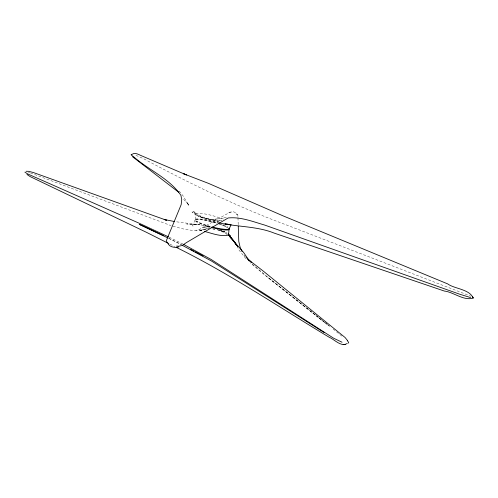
<?xml version="1.0" encoding="UTF-8"?>
<svg xmlns="http://www.w3.org/2000/svg" width="498" height="498" viewBox="0 0 498 498"><rect width="100%" height="100%" fill="white"/><g stroke="black" fill="none" stroke-linecap="round" stroke-linejoin="round"><path stroke-width="0.37" stroke-dasharray="2.49 1.87" d="M223.596 219.033C214.644 216.362 205.151 212.553 195.72 213.754L195.67 214.507L192.95 210.598L198.658 216.232L219.469 222.17M195.253 219.369L195.72 213.754M195.091 219.992L192.782 225.065L192.695 225.855L193.859 226.939M235.946 213.735L237.322 214.669C235.479 210.648 229.815 211.171 227.057 213.854L198.472 229.908C189.694 231.414 180.892 228.202 172.464 226.117M192.782 225.065L193.99 224.61A19.223 3.094 14.9 0 1 203.719 225.463A19.229 3.094 14.9 0 1 210.492 226.995M205.954 229.572L199.754 230.481L195.745 230.418M228.825 212.634L231.67 212.503M226.322 217.439C219.749 218.112 213.2 220.452 206.577 218.585C201.485 216.779 196.947 213.978 191.998 211.93L195.982 215.099L201.092 217.209M196.287 219.593C203.265 219.232 210.106 221.23 216.742 223.129M196.461 224.542L186.675 223.963L199.692 224.828L175.701 221.716M212.578 228.899L214.763 229.13M209.409 228.377L202.624 227.493L209.477 228.507M206.577 218.585L221.903 220.857L211.588 219.313M213.287 229.074L214.812 229.298M219.469 222.183L204.715 218.342L198.621 216.3M28.367 172.401L29.749 172.769M201.516 217.346L204.161 218.08M217.414 229.64L227.051 233.045M209.565 227.356L205.35 226.142L209.471 227.424M210.094 226.59L202.232 224.019L196.324 221.1M219.799 230.275L221.822 230.898L220.353 230.437M135.923 155.326L144.015 158.93C190.809 183.992 238.542 207.367 288.417 225.694L470.84 296.186M30.446 172.949L171.107 225.662M219.799 230.3L224.517 231.881L222.015 230.898L224.828 232.155L227.038 234.191M218.08 223.527L220.981 224.548M199.598 229.734L203.614 231.172M221.71 224.803L227.648 227.686A17.673 2.739 14.9 0 0 219.674 224.231M222.662 230.972L224.698 231.831M217.24 229.759L224.15 232.529L227.349 234.558M169.121 237.141L183.152 244.151M168.617 238.299L181.272 244.742M168.872 238.262L181.702 244.605M169.999 244.163L174.779 246.603M196.853 215.541L206.658 219.662A19.241 2.857 14.9 0 0 218.199 222.787M315.427 315.078L266 276.06L250.594 263.137M316.037 315.558L318.477 317.487M319.087 317.967L320.917 319.411M321.527 319.897L329.464 326.159M252.212 263.946L268.341 277.76L318.62 317.556M319.23 318.035L324.074 321.876M324.684 322.355L329.527 326.19M333.162 329.066L334.98 330.504M268.341 277.76L327.952 325.063M336.467 331.824L342.331 336.486M179.143 191.095L183.283 196.144L188.81 205.55L186.781 202.412L189.19 205.263L182.685 198.322M245.396 256.626L244.306 255.561L245.377 256.619M236.942 214.258L237.863 215.236L237.951 216.997M245.919 258.661L239.183 250.27L237.484 247.014M237.976 217.757L238.206 224.635M209.888 227.038A17.673 2.739 14.9 0 1 195.297 219.855A17.673 2.739 14.9 0 1 216.96 223.347M210.056 226.403A17.679 2.727 14.9 0 1 195.533 219.195A17.679 2.727 14.9 0 1 217.819 222.955M223.029 224.785A17.679 2.727 14.9 0 1 227.81 227.063M206.253 228.956L199.754 230.481L206.253 228.956"/><path stroke-width="0.75" d="M229.018 229.485L228.532 235.093C220.502 236.886 212.092 233.307 204.298 231.383M229.186 228.856L230.954 225.04M348.357 343.11L348.725 342.443L347.324 340.682M347.268 343.446C341.068 347.374 334.469 339.381 329.172 337.239C278.475 306.762 229.267 273.495 176.149 247.301M132.213 154.243C134.771 152.369 137.927 154.15 140.386 155.283L186.445 174.929L183.706 173.827L208.6 183.413L283.051 215.858L447.646 283.879C454.294 288.877 469.689 289.12 473.1 298.003C464.18 301.321 452.981 291.816 444.372 291.062L274.193 233.101C258.499 226.783 241.381 226.951 224.934 223.994L228.003 224.231M178.664 246.964C175.178 247.886 170.596 247.344 168.33 244.294M26.083 171.275L28.772 171.331L33.385 172.538L166.718 220.328L164.166 219.481L174.288 221.492M131.783 154.436L131.148 154.467L131.242 154.984L133.532 156.677C148.678 170.117 169.357 178.278 180.942 195.415L181.726 199.673L181.166 204.653L166.313 240.739L167.284 242.763L168.841 243.815M343.128 344.597L344.012 344.566M344.66 344.535L345.239 344.516M176.529 246.093L178.906 246.205L182.268 245.458L186.327 242.644L228.115 217.975C240.615 216.661 252.86 221.647 264.687 225.071L460.059 294.337L470.622 297.599M229.534 224.355L231.072 224.474M228.918 224.355L230.45 224.486M342.045 342.238L333.685 338.248L211.127 259.464L183.793 244.499M229.111 235.255L230.288 235.722L228.128 233.936M163.444 235.598L139.222 224.318L167.932 237.963M168.436 236.811L139.098 223.197L27.707 173.945L24.9 172.146M167.988 243.149L146.48 232.336L30.154 176.597L26.96 174.474M192.514 250.363L193.828 251.06M195.148 251.751L203.041 255.91M190.504 249.293L191.855 250.021M182.498 245.427L211.513 261.039L324.123 332.583M178.763 192.303L132.524 156.727M229.734 236.811L243.603 252.442L248.589 259.775L262.919 270.819L345.083 337.501L347.461 340.489M248.589 259.775L251.39 262.452L246.485 257.684M228.514 234.67L232.41 239.009L237.801 246.516M237.328 246.012L228.408 234.241M228.445 234.788L229.839 236.538M230.773 237.702L231.701 238.866M247.755 259.165L249.044 260.84M234.956 242.937L236.04 244.686M242.009 251.478L240.136 247.288L238.779 241.449L238.262 226.167M228.906 228.713A17.673 2.739 14.9 0 1 211.183 227.393M229.068 228.09A17.679 2.727 14.9 0 1 212.005 226.926M218.871 222.93A19.241 2.857 14.9 0 0 220.826 223.328A19.248 2.857 14.9 0 0 228.152 224.293M472.702 296.982L473.1 298.003L472.702 296.982"/></g></svg>
